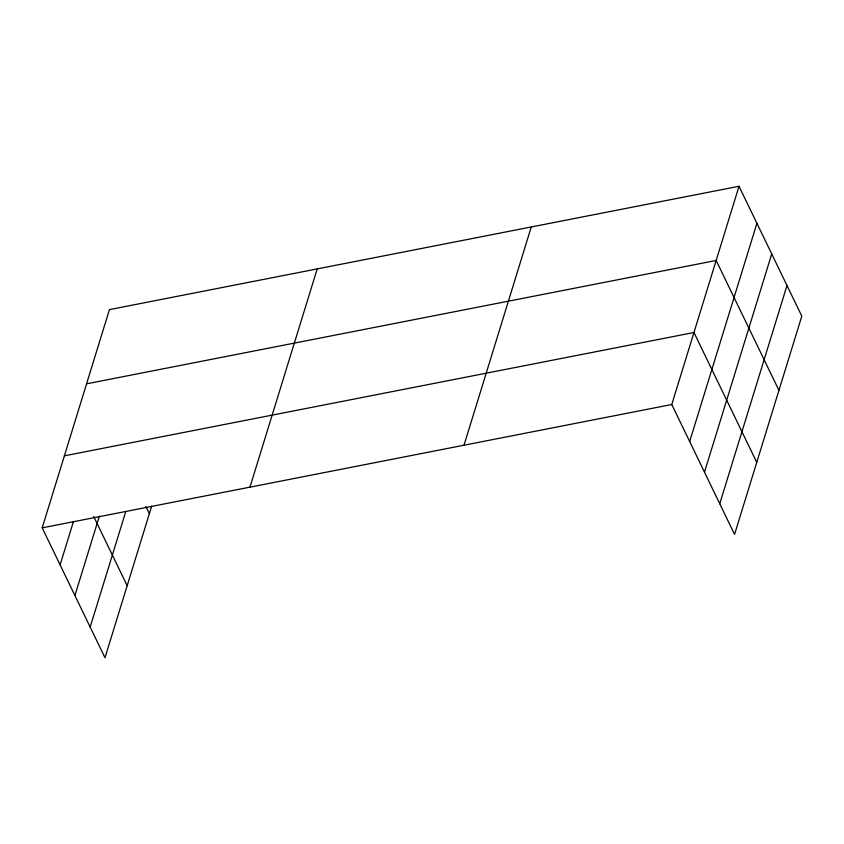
<?xml version="1.0" encoding="UTF-8"?>
<svg xmlns="http://www.w3.org/2000/svg" width="844" height="844" viewBox="0 0 844 844"><rect width="100%" height="100%" fill="white"/><g stroke="black" fill="none" stroke-linecap="round" stroke-linejoin="round"><path stroke-width="1.27" d="M151.688 506.147L104.983 657.729L42.2 527.848L109.435 309.611L739.017 186.271L801.8 316.152L734.565 534.389L671.771 404.508L739.017 186.271M60.103 564.879L73.491 521.423M74.916 595.516L99.402 516.053M90.171 627.081L125.756 511.612M249.961 487.146L317.196 268.909M464.01 445.21L531.256 226.973M689.675 441.539L756.91 223.301M704.487 472.176L771.722 253.949M719.753 503.741L786.988 285.515M86.573 383.82L716.155 260.469L778.938 390.35M64.387 455.834L693.968 332.494L756.751 462.364M42.2 527.848L671.771 404.508M145.949 506.622L149.367 513.69M93.684 516.433L127.17 585.704"/></g></svg>
